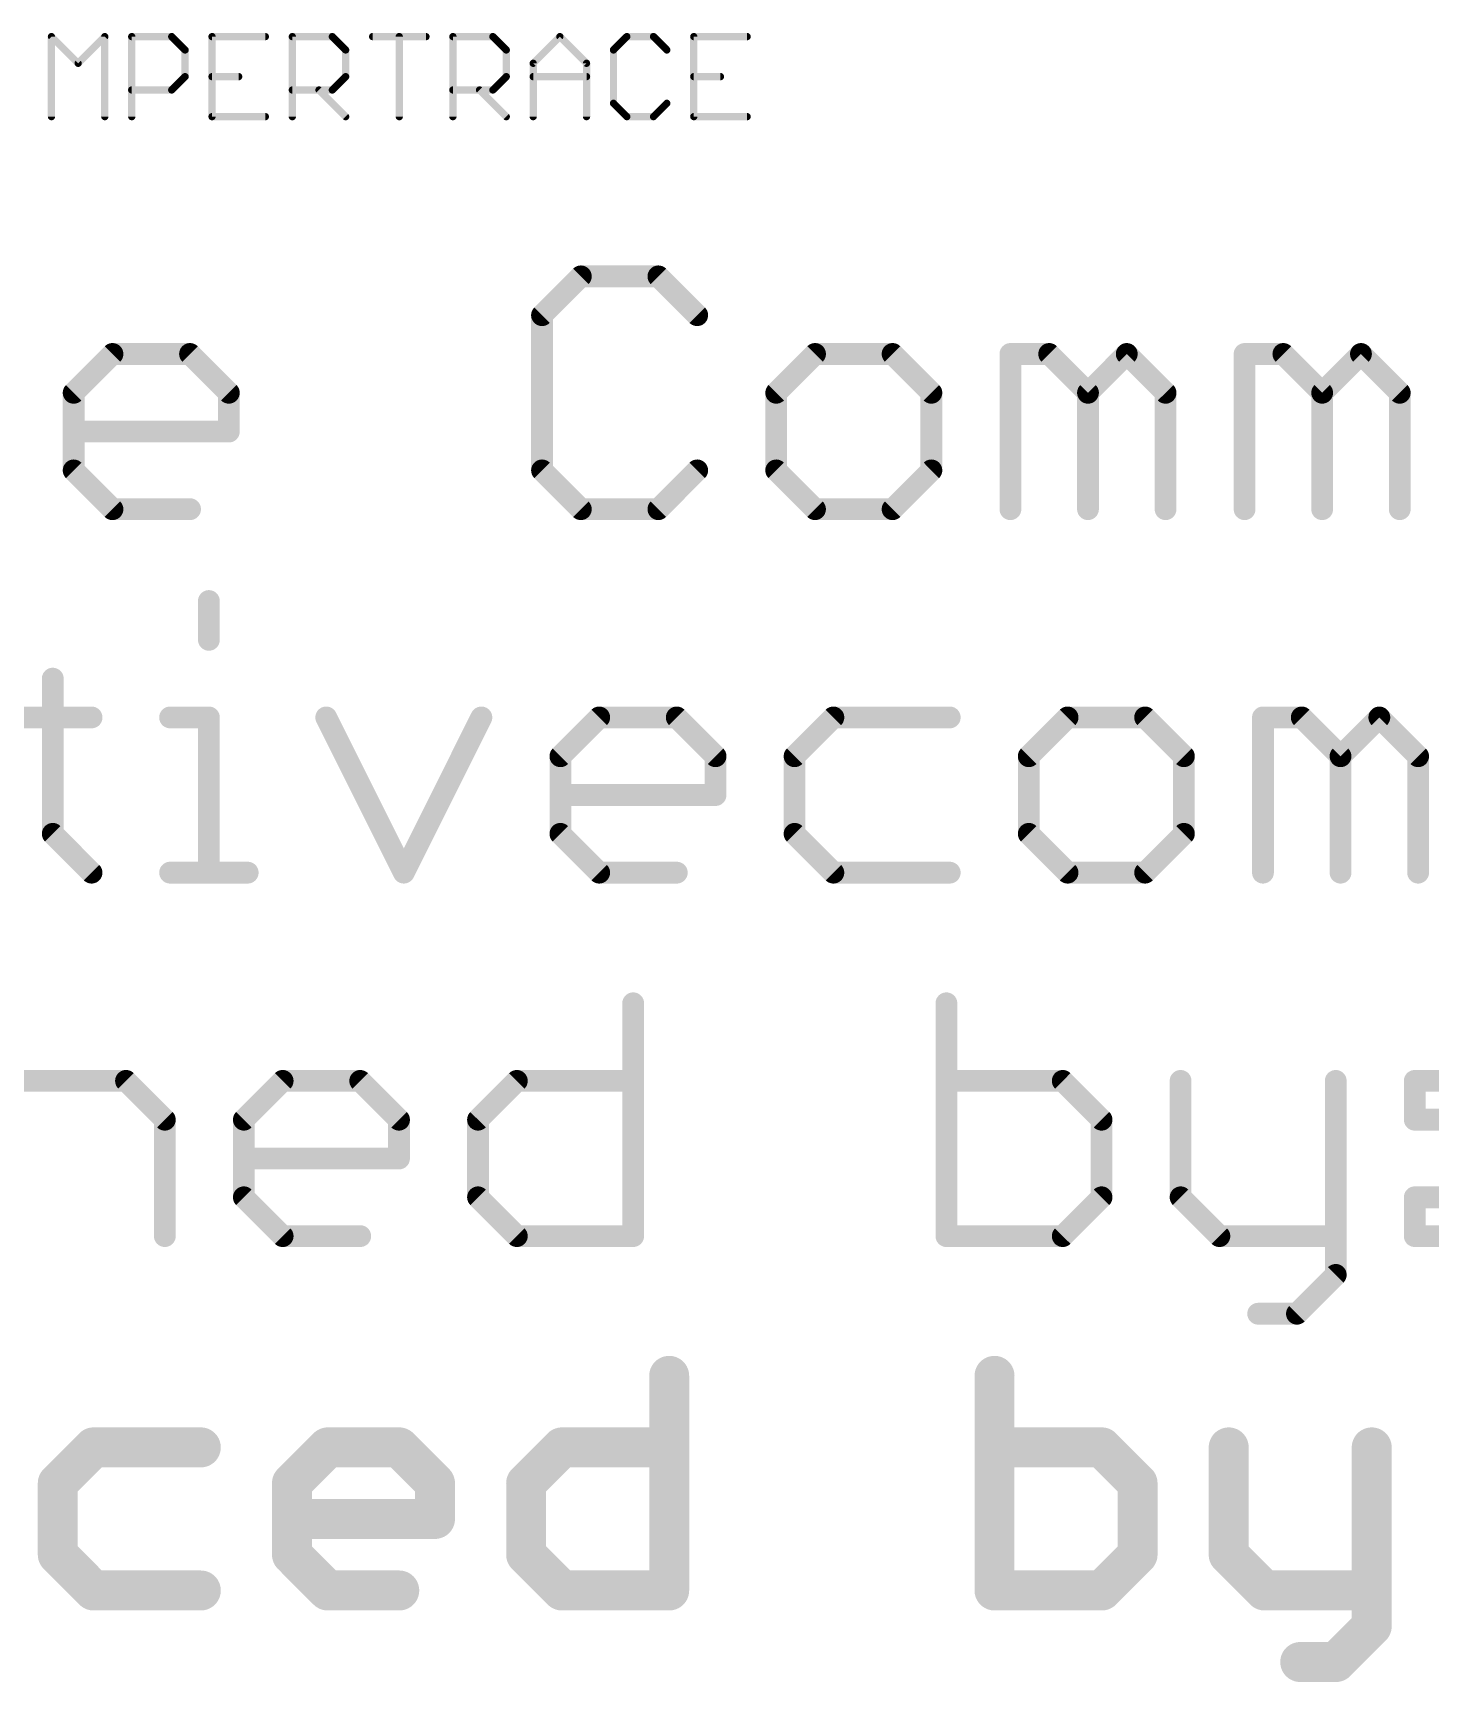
# Model space of a CAD drawing. Extents: x -25 to 82, y -12 to 21.
# Drawn here: x 14.23 to 24, y -11.93 to -0.41 of the extents above; entities that cross this region are included whole.
import ezdxf

# ---------------------------------------------------------------- set-up
doc = ezdxf.new("R2010")
doc.units = 0
doc.layers.add('27', color=253, linetype='CONTINUOUS')
doc.layers.add('51', color=53, linetype='CONTINUOUS')

msp = doc.modelspace()

# ---------------------------------------------------------------- linework, layer by layer
at = {"layer": '27', "const_width": 0.0508}
for points in [[(14.3584, -0.9906), (14.3584, -0.4313)], [(14.3584, -0.4313), (14.5448, -0.6178)], [(14.5448, -0.6178), (14.7312, -0.4313)], [(14.7312, -0.4313), (14.7312, -0.9906)], [(14.9197, -0.9906), (14.9197, -0.4313)], [(14.9197, -0.4313), (15.1993, -0.4313)], [(15.1993, -0.4313), (15.2925, -0.5245)], [(15.8538, -0.4313), (15.481, -0.4313)], [(15.481, -0.4313), (15.481, -0.9906)], [(16.0423, -0.9906), (16.0423, -0.4313)], [(16.0423, -0.4313), (16.3219, -0.4313)], [(16.3219, -0.4313), (16.4152, -0.5245)], [(16.6036, -0.4313), (16.9765, -0.4313)], [(16.79, -0.9906), (16.79, -0.4313)], [(17.1649, -0.9906), (17.1649, -0.4313)], [(17.1649, -0.4313), (17.4446, -0.4313)], [(17.4446, -0.4313), (17.5378, -0.5245)], [(17.7262, -0.6178), (17.9127, -0.4313)], [(17.9127, -0.4313), (18.0991, -0.6178)], [(18.3808, -0.4313), (18.2875, -0.5245)], [(18.5672, -0.4313), (18.3808, -0.4313)], [(18.6604, -0.5245), (18.5672, -0.4313)], [(19.2217, -0.4313), (18.8489, -0.4313)], [(18.8489, -0.4313), (18.8489, -0.9906)], [(15.2925, -0.5245), (15.2925, -0.711)], [(16.4152, -0.5245), (16.4152, -0.711)], [(17.5378, -0.5245), (17.5378, -0.711)], [(18.2875, -0.5245), (18.2875, -0.8974)], [(15.2925, -0.711), (15.1993, -0.8042)], [(15.481, -0.711), (15.6674, -0.711)], [(16.4152, -0.711), (16.3219, -0.8042)], [(17.5378, -0.711), (17.4446, -0.8042)], [(17.7262, -0.9906), (17.7262, -0.6178)], [(17.7262, -0.711), (18.0991, -0.711)], [(18.0991, -0.6178), (18.0991, -0.9906)], [(18.8489, -0.711), (19.0353, -0.711)], [(15.1993, -0.8042), (14.9197, -0.8042)], [(16.3219, -0.8042), (16.0423, -0.8042)], [(16.2287, -0.8042), (16.4152, -0.9906)], [(17.4446, -0.8042), (17.1649, -0.8042)], [(17.3513, -0.8042), (17.5378, -0.9906)], [(18.2875, -0.8974), (18.3808, -0.9906)], [(18.5672, -0.9906), (18.6604, -0.8974)], [(15.481, -0.9906), (15.8538, -0.9906)], [(18.3808, -0.9906), (18.5672, -0.9906)], [(18.8489, -0.9906), (19.2217, -0.9906)]]:
    msp.add_lwpolyline(points, dxfattribs=at)
at = {"layer": '27', "const_width": 0.0254}
for points in [[(14.3711, -0.4313, 1), (14.3457, -0.4313)], [(14.3674, -0.4223, 1), (14.3494, -0.4403)], [(14.7439, -0.4313, 1), (14.7185, -0.4313)], [(14.7402, -0.4403, 1), (14.7222, -0.4223)], [(14.9324, -0.4313, 1), (14.907, -0.4313)], [(14.9197, -0.4186, 1), (14.9197, -0.444)], [(15.2083, -0.4223, 1), (15.1903, -0.4403)], [(15.1993, -0.444, 1), (15.1993, -0.4186)], [(15.481, -0.4186, 1), (15.481, -0.444)], [(15.4937, -0.4313, 1), (15.4683, -0.4313)], [(15.8538, -0.444, 1), (15.8538, -0.4186)], [(16.055, -0.4313, 1), (16.0296, -0.4313)], [(16.0423, -0.4186, 1), (16.0423, -0.444)], [(16.3309, -0.4223, 1), (16.313, -0.4403)], [(16.3219, -0.444, 1), (16.3219, -0.4186)], [(16.6036, -0.4186, 1), (16.6036, -0.444)], [(16.8027, -0.4313, 1), (16.7773, -0.4313)], [(16.9765, -0.444, 1), (16.9765, -0.4186)], [(17.1776, -0.4313, 1), (17.1522, -0.4313)], [(17.1649, -0.4186, 1), (17.1649, -0.444)], [(17.4535, -0.4223, 1), (17.4356, -0.4403)], [(17.4446, -0.444, 1), (17.4446, -0.4186)], [(17.9216, -0.4223, 1), (17.9037, -0.4403)], [(17.9216, -0.4403, 1), (17.9037, -0.4223)], [(18.3808, -0.4186, 1), (18.3808, -0.444)], [(18.3897, -0.4403, 1), (18.3718, -0.4223)], [(18.5762, -0.4223, 1), (18.5582, -0.4403)], [(18.5672, -0.444, 1), (18.5672, -0.4186)], [(18.8489, -0.4186, 1), (18.8489, -0.444)], [(18.8616, -0.4313, 1), (18.8362, -0.4313)], [(19.2217, -0.444, 1), (19.2217, -0.4186)], [(15.3052, -0.5245, 1), (15.2798, -0.5245)], [(15.2836, -0.5335, 1), (15.3015, -0.5156)], [(16.4279, -0.5245, 1), (16.4025, -0.5245)], [(16.4062, -0.5335, 1), (16.4241, -0.5156)], [(17.5505, -0.5245, 1), (17.5251, -0.5245)], [(17.5288, -0.5335, 1), (17.5468, -0.5156)], [(18.3002, -0.5245, 1), (18.2748, -0.5245)], [(18.2786, -0.5156, 1), (18.2965, -0.5335)], [(18.6514, -0.5335, 1), (18.6694, -0.5156)], [(14.5358, -0.6088, 1), (14.5538, -0.6267)], [(14.5358, -0.6267, 1), (14.5538, -0.6088)], [(15.3015, -0.7199, 1), (15.2836, -0.702)], [(15.481, -0.6983, 1), (15.481, -0.7237)], [(15.6674, -0.7237, 1), (15.6674, -0.6983)], [(16.4241, -0.7199, 1), (16.4062, -0.702)], [(17.5468, -0.7199, 1), (17.5288, -0.702)], [(17.7389, -0.6178, 1), (17.7135, -0.6178)], [(17.7262, -0.6983, 1), (17.7262, -0.7237)], [(17.7173, -0.6088, 1), (17.7352, -0.6267)], [(18.1118, -0.6178, 1), (18.0864, -0.6178)], [(18.0901, -0.6267, 1), (18.1081, -0.6088)], [(18.0991, -0.7237, 1), (18.0991, -0.6983)], [(18.8489, -0.6983, 1), (18.8489, -0.7237)], [(19.0353, -0.7237, 1), (19.0353, -0.6983)], [(14.9197, -0.7915, 1), (14.9197, -0.8169)], [(15.1903, -0.7952, 1), (15.2083, -0.8132)], [(15.1993, -0.8169, 1), (15.1993, -0.7915)], [(15.2798, -0.711, 1), (15.3052, -0.711)], [(16.0423, -0.7915, 1), (16.0423, -0.8169)], [(16.2377, -0.7952, 1), (16.2197, -0.8132)], [(16.313, -0.7952, 1), (16.3309, -0.8132)], [(16.3219, -0.8169, 1), (16.3219, -0.7915)], [(16.4025, -0.711, 1), (16.4279, -0.711)], [(17.1649, -0.7915, 1), (17.1649, -0.8169)], [(17.3603, -0.7952, 1), (17.3424, -0.8132)], [(17.4356, -0.7952, 1), (17.4535, -0.8132)], [(17.4446, -0.8169, 1), (17.4446, -0.7915)], [(17.5251, -0.711, 1), (17.5505, -0.711)], [(18.2748, -0.8974, 1), (18.3002, -0.8974)], [(18.2965, -0.8884, 1), (18.2786, -0.9064)], [(18.6694, -0.9064, 1), (18.6514, -0.8884)], [(14.3457, -0.9906, 1), (14.3711, -0.9906)], [(14.7185, -0.9906, 1), (14.7439, -0.9906)], [(14.907, -0.9906, 1), (14.9324, -0.9906)], [(15.481, -0.9779, 1), (15.481, -1.0033)], [(15.4683, -0.9906, 1), (15.4937, -0.9906)], [(15.8538, -1.0033, 1), (15.8538, -0.9779)], [(16.0296, -0.9906, 1), (16.055, -0.9906)], [(16.4062, -0.9996, 1), (16.4241, -0.9816)], [(16.7773, -0.9906, 1), (16.8027, -0.9906)], [(17.1522, -0.9906, 1), (17.1776, -0.9906)], [(17.5288, -0.9996, 1), (17.5468, -0.9816)], [(17.7135, -0.9906, 1), (17.7389, -0.9906)], [(18.0864, -0.9906, 1), (18.1118, -0.9906)], [(18.3808, -0.9779, 1), (18.3808, -1.0033)], [(18.3718, -0.9996, 1), (18.3897, -0.9816)], [(18.5582, -0.9816, 1), (18.5762, -0.9996)], [(18.5672, -1.0033, 1), (18.5672, -0.9779)], [(18.8489, -0.9779, 1), (18.8489, -1.0033)], [(18.8362, -0.9906, 1), (18.8616, -0.9906)], [(19.2217, -1.0033, 1), (19.2217, -0.9779)]]:
    msp.add_lwpolyline(points, format="xyb", dxfattribs=at)
at = {"layer": '51'}
for points, const_width in [([(18.0591, -2.1068), (17.788, -2.378)], 0.1524), ([(18.6015, -2.1068), (18.0591, -2.1068)], 0.1524), ([(18.8726, -2.378), (18.6015, -2.1068)], 0.1524), ([(17.788, -2.378), (17.788, -3.4626)], 0.1524), ([(14.5137, -2.9203), (14.7848, -2.6491)], 0.1524), ([(14.7848, -2.6491), (15.3272, -2.6491)], 0.1524), ([(15.3272, -2.6491), (15.5983, -2.9203)], 0.1524), ([(19.6963, -2.6491), (19.4251, -2.9203)], 0.1524), ([(20.2386, -2.6491), (19.6963, -2.6491)], 0.1524), ([(20.5098, -2.9203), (20.2386, -2.6491)], 0.1524), ([(21.0623, -3.7338), (21.0623, -2.6491)], 0.1524), ([(21.0623, -2.6491), (21.3335, -2.6491)], 0.1524), ([(21.3335, -2.6491), (21.6046, -2.9203)], 0.1524), ([(21.6046, -2.9203), (21.8758, -2.6491)], 0.1524), ([(21.8758, -2.6491), (22.147, -2.9203)], 0.1524), ([(22.6995, -3.7338), (22.6995, -2.6491)], 0.1524), ([(22.6995, -2.6491), (22.9706, -2.6491)], 0.1524), ([(22.9706, -2.6491), (23.2418, -2.9203)], 0.1524), ([(23.2418, -2.9203), (23.5129, -2.6491)], 0.1524), ([(23.5129, -2.6491), (23.7841, -2.9203)], 0.1524), ([(14.5137, -3.4626), (14.5137, -2.9203)], 0.1524), ([(15.5983, -2.9203), (15.5983, -3.1915)], 0.1524), ([(19.4251, -2.9203), (19.4251, -3.4626)], 0.1524), ([(20.5098, -3.4626), (20.5098, -2.9203)], 0.1524), ([(21.6046, -2.9203), (21.6046, -3.7338)], 0.1524), ([(22.147, -2.9203), (22.147, -3.7338)], 0.1524), ([(23.2418, -2.9203), (23.2418, -3.7338)], 0.1524), ([(23.7841, -2.9203), (23.7841, -3.7338)], 0.1524), ([(15.5983, -3.1915), (14.5137, -3.1915)], 0.1524), ([(14.7848, -3.7338), (14.5137, -3.4626)], 0.1524), ([(17.788, -3.4626), (18.0591, -3.7338)], 0.1524), ([(18.6015, -3.7338), (18.8726, -3.4626)], 0.1524), ([(19.4251, -3.4626), (19.6963, -3.7338)], 0.1524), ([(20.2386, -3.7338), (20.5098, -3.4626)], 0.1524), ([(15.3272, -3.7338), (14.7848, -3.7338)], 0.1524), ([(18.0591, -3.7338), (18.6015, -3.7338)], 0.1524), ([(19.6963, -3.7338), (20.2386, -3.7338)], 0.1524), ([(15.459, -4.3756), (15.459, -4.6468)], 0.1524), ([(14.3675, -4.918), (14.3675, -6.0026)], 0.1524), ([(14.0964, -5.1891), (14.6387, -5.1891)], 0.1524), ([(15.1878, -5.1891), (15.459, -5.1891)], 0.1524), ([(15.459, -5.1891), (15.459, -6.2738)], 0.1524), ([(16.2792, -5.1891), (16.8216, -6.2738)], 0.1524), ([(16.8216, -6.2738), (17.3639, -5.1891)], 0.1524), ([(17.9164, -5.4603), (18.1876, -5.1891)], 0.1524), ([(18.1876, -5.1891), (18.7299, -5.1891)], 0.1524), ([(18.7299, -5.1891), (19.001, -5.4603)], 0.1524), ([(19.8247, -5.1891), (19.5535, -5.4603)], 0.1524), ([(20.6382, -5.1891), (19.8247, -5.1891)], 0.1524), ([(21.4619, -5.1891), (21.1907, -5.4603)], 0.1524), ([(22.0042, -5.1891), (21.4619, -5.1891)], 0.1524), ([(22.2754, -5.4603), (22.0042, -5.1891)], 0.1524), ([(22.8279, -6.2738), (22.8279, -5.1891)], 0.1524), ([(22.8279, -5.1891), (23.099, -5.1891)], 0.1524), ([(23.099, -5.1891), (23.3702, -5.4603)], 0.1524), ([(23.3702, -5.4603), (23.6414, -5.1891)], 0.1524), ([(23.6414, -5.1891), (23.9125, -5.4603)], 0.1524), ([(17.9164, -6.0026), (17.9164, -5.4603)], 0.1524), ([(19.001, -5.4603), (19.001, -5.7315)], 0.1524), ([(19.5535, -5.4603), (19.5535, -6.0026)], 0.1524), ([(21.1907, -5.4603), (21.1907, -6.0026)], 0.1524), ([(22.2754, -6.0026), (22.2754, -5.4603)], 0.1524), ([(23.3702, -5.4603), (23.3702, -6.2738)], 0.1524), ([(23.9125, -5.4603), (23.9125, -6.2738)], 0.1524), ([(19.001, -5.7315), (17.9164, -5.7315)], 0.1524), ([(14.3675, -6.0026), (14.6387, -6.2738)], 0.1524), ([(18.1876, -6.2738), (17.9164, -6.0026)], 0.1524), ([(19.5535, -6.0026), (19.8247, -6.2738)], 0.1524), ([(21.1907, -6.0026), (21.4619, -6.2738)], 0.1524), ([(22.0042, -6.2738), (22.2754, -6.0026)], 0.1524), ([(15.1878, -6.2738), (15.7301, -6.2738)], 0.1524), ([(18.7299, -6.2738), (18.1876, -6.2738)], 0.1524), ([(19.8247, -6.2738), (20.6382, -6.2738)], 0.1524), ([(21.4619, -6.2738), (22.0042, -6.2738)], 0.1524), ([(18.4252, -7.1868), (18.4252, -8.8138)], 0.1524), ([(20.6149, -7.1868), (20.6149, -8.8138)], 0.1524), ([(14.0663, -7.7291), (14.8798, -7.7291)], 0.1524), ([(14.8798, -7.7291), (15.1509, -8.0003)], 0.1524), ([(15.7034, -8.0003), (15.9746, -7.7291)], 0.1524), ([(15.9746, -7.7291), (16.5169, -7.7291)], 0.1524), ([(16.5169, -7.7291), (16.7881, -8.0003)], 0.1524), ([(17.3406, -8.0003), (17.6117, -7.7291)], 0.1524), ([(17.6117, -7.7291), (18.4252, -7.7291)], 0.1524), ([(21.4284, -7.7291), (20.6149, -7.7291)], 0.1524), ([(21.6995, -8.0003), (21.4284, -7.7291)], 0.1524), ([(22.252, -7.7291), (22.252, -8.5426)], 0.1524), ([(23.3367, -7.7291), (23.3367, -9.085)], 0.1524), ([(23.8892, -7.7291), (24.1604, -7.7291)], 0.1524), ([(23.8892, -8.0003), (23.8892, -7.7291)], 0.1524), ([(15.1509, -8.0003), (15.1509, -8.8138)], 0.1524), ([(15.7034, -8.5426), (15.7034, -8.0003)], 0.1524), ([(16.7881, -8.0003), (16.7881, -8.2715)], 0.1524), ([(17.3406, -8.5426), (17.3406, -8.0003)], 0.1524), ([(21.6995, -8.5426), (21.6995, -8.0003)], 0.1524), ([(24.1604, -8.0003), (23.8892, -8.0003)], 0.1524), ([(16.7881, -8.2715), (15.7034, -8.2715)], 0.1524), ([(15.9746, -8.8138), (15.7034, -8.5426)], 0.1524), ([(17.6117, -8.8138), (17.3406, -8.5426)], 0.1524), ([(21.4284, -8.8138), (21.6995, -8.5426)], 0.1524), ([(22.252, -8.5426), (22.5232, -8.8138)], 0.1524), ([(23.8892, -8.5426), (24.1604, -8.5426)], 0.1524), ([(23.8892, -8.8138), (23.8892, -8.5426)], 0.1524), ([(16.5169, -8.8138), (15.9746, -8.8138)], 0.1524), ([(18.4252, -8.8138), (17.6117, -8.8138)], 0.1524), ([(20.6149, -8.8138), (21.4284, -8.8138)], 0.1524), ([(22.5232, -8.8138), (23.3367, -8.8138)], 0.1524), ([(24.1604, -8.8138), (23.8892, -8.8138)], 0.1524), ([(23.3367, -9.085), (23.0655, -9.3561)], 0.1524), ([(23.0655, -9.3561), (22.7944, -9.3561)], 0.1524), ([(18.6769, -9.7904), (18.6769, -11.2903)], 0.2794), ([(20.9512, -9.7904), (20.9512, -11.2903)], 0.2794), ([(14.6526, -10.2904), (14.4026, -10.5404)], 0.2794), ([(15.4025, -10.2904), (14.6526, -10.2904)], 0.2794), ([(16.0398, -10.5404), (16.2898, -10.2904)], 0.2794), ([(16.2898, -10.2904), (16.7897, -10.2904)], 0.2794), ([(16.7897, -10.2904), (17.0397, -10.5404)], 0.2794), ([(17.6769, -10.5404), (17.9269, -10.2904)], 0.2794), ([(17.9269, -10.2904), (18.6769, -10.2904)], 0.2794), ([(21.7012, -10.2904), (20.9512, -10.2904)], 0.2794), ([(21.9512, -10.5404), (21.7012, -10.2904)], 0.2794), ([(22.5884, -10.2904), (22.5884, -11.0403)], 0.2794), ([(23.5883, -10.2904), (23.5883, -11.5403)], 0.2794), ([(14.4026, -10.5404), (14.4026, -11.0403)], 0.2794), ([(16.0398, -11.0403), (16.0398, -10.5404)], 0.2794), ([(17.0397, -10.5404), (17.0397, -10.7903)], 0.2794), ([(17.6769, -11.0403), (17.6769, -10.5404)], 0.2794), ([(21.9512, -11.0403), (21.9512, -10.5404)], 0.2794), ([(17.0397, -10.7903), (16.0398, -10.7903)], 0.2794), ([(14.4026, -11.0403), (14.6526, -11.2903)], 0.2794), ([(16.2898, -11.2903), (16.0398, -11.0403)], 0.2794), ([(17.9269, -11.2903), (17.6769, -11.0403)], 0.2794), ([(21.7012, -11.2903), (21.9512, -11.0403)], 0.2794), ([(22.5884, -11.0403), (22.8384, -11.2903)], 0.2794), ([(14.6526, -11.2903), (15.4025, -11.2903)], 0.2794), ([(16.7897, -11.2903), (16.2898, -11.2903)], 0.2794), ([(18.6769, -11.2903), (17.9269, -11.2903)], 0.2794), ([(20.9512, -11.2903), (21.7012, -11.2903)], 0.2794), ([(22.8384, -11.2903), (23.5883, -11.2903)], 0.2794), ([(23.5883, -11.5403), (23.3383, -11.7903)], 0.2794), ([(23.3383, -11.7903), (23.0884, -11.7903)], 0.2794)]:
    msp.add_lwpolyline(points, dxfattribs=dict(at, const_width=const_width))
for points, const_width in [([(18.0591, -2.0687, 1), (18.0591, -2.1449)], 0.0762), ([(18.0861, -2.1338, 1), (18.0322, -2.0799)], 0.0762), ([(18.6284, -2.0799, 1), (18.5745, -2.1338)], 0.0762), ([(18.6015, -2.1449, 1), (18.6015, -2.0687)], 0.0762), ([(17.8261, -2.378, 1), (17.7499, -2.378)], 0.0762), ([(17.761, -2.351, 1), (17.8149, -2.4049)], 0.0762), ([(18.8457, -2.4049, 1), (18.8996, -2.351)], 0.0762), ([(14.7848, -2.611, 1), (14.7848, -2.6872)], 0.0762), ([(14.8118, -2.6761, 1), (14.7579, -2.6222)], 0.0762), ([(15.3541, -2.6222, 1), (15.3002, -2.6761)], 0.0762), ([(15.3272, -2.6872, 1), (15.3272, -2.611)], 0.0762), ([(19.6963, -2.611, 1), (19.6963, -2.6872)], 0.0762), ([(19.7232, -2.6761, 1), (19.6694, -2.6222)], 0.0762), ([(20.2656, -2.6222, 1), (20.2117, -2.6761)], 0.0762), ([(20.2386, -2.6872, 1), (20.2386, -2.611)], 0.0762), ([(21.1004, -2.6491, 1), (21.0242, -2.6491)], 0.0762), ([(21.0623, -2.611, 1), (21.0623, -2.6872)], 0.0762), ([(21.3604, -2.6222, 1), (21.3065, -2.6761)], 0.0762), ([(21.3335, -2.6872, 1), (21.3335, -2.611)], 0.0762), ([(21.9027, -2.6222, 1), (21.8488, -2.6761)], 0.0762), ([(21.9027, -2.6761, 1), (21.8488, -2.6222)], 0.0762), ([(22.7376, -2.6491, 1), (22.6614, -2.6491)], 0.0762), ([(22.6995, -2.611, 1), (22.6995, -2.6872)], 0.0762), ([(22.9976, -2.6222, 1), (22.9437, -2.6761)], 0.0762), ([(22.9706, -2.6872, 1), (22.9706, -2.611)], 0.0762), ([(23.5399, -2.6222, 1), (23.486, -2.6761)], 0.0762), ([(23.5399, -2.6761, 1), (23.486, -2.6222)], 0.0762), ([(14.5518, -2.9203, 1), (14.4756, -2.9203)], 0.0762), ([(14.4867, -2.8934, 1), (14.5406, -2.9472)], 0.0762), ([(15.6364, -2.9203, 1), (15.5602, -2.9203)], 0.0762), ([(15.5714, -2.9472, 1), (15.6253, -2.8934)], 0.0762), ([(19.4632, -2.9203, 1), (19.387, -2.9203)], 0.0762), ([(19.3982, -2.8934, 1), (19.4521, -2.9472)], 0.0762), ([(20.5479, -2.9203, 1), (20.4717, -2.9203)], 0.0762), ([(20.4829, -2.9472, 1), (20.5367, -2.8934)], 0.0762), ([(21.6427, -2.9203, 1), (21.5665, -2.9203)], 0.0762), ([(21.5777, -2.8934, 1), (21.6316, -2.9472)], 0.0762), ([(21.5777, -2.9472, 1), (21.6316, -2.8934)], 0.0762), ([(22.1851, -2.9203, 1), (22.1089, -2.9203)], 0.0762), ([(22.12, -2.9472, 1), (22.1739, -2.8934)], 0.0762), ([(23.2799, -2.9203, 1), (23.2037, -2.9203)], 0.0762), ([(23.2148, -2.8934, 1), (23.2687, -2.9472)], 0.0762), ([(23.2148, -2.9472, 1), (23.2687, -2.8934)], 0.0762), ([(23.8222, -2.9203, 1), (23.746, -2.9203)], 0.0762), ([(23.7572, -2.9472, 1), (23.8111, -2.8934)], 0.0762), ([(14.5137, -3.1534, 1), (14.5137, -3.2296)], 0.0762), ([(15.5602, -3.1915, 1), (15.6364, -3.1915)], 0.0762), ([(15.5983, -3.2296, 1), (15.5983, -3.1534)], 0.0762), ([(14.5406, -3.4357, 1), (14.4867, -3.4896)], 0.0762), ([(14.4756, -3.4626, 1), (14.5518, -3.4626)], 0.0762), ([(17.8149, -3.4357, 1), (17.761, -3.4896)], 0.0762), ([(17.7499, -3.4626, 1), (17.8261, -3.4626)], 0.0762), ([(18.8996, -3.4896, 1), (18.8457, -3.4357)], 0.0762), ([(19.4521, -3.4357, 1), (19.3982, -3.4896)], 0.0762), ([(19.387, -3.4626, 1), (19.4632, -3.4626)], 0.0762), ([(20.4717, -3.4626, 1), (20.5479, -3.4626)], 0.0762), ([(20.5367, -3.4896, 1), (20.4829, -3.4357)], 0.0762), ([(14.7848, -3.6957, 1), (14.7848, -3.7719)], 0.0762), ([(14.7579, -3.7607, 1), (14.8118, -3.7069)], 0.0762), ([(15.3272, -3.7719, 1), (15.3272, -3.6957)], 0.0762), ([(18.0591, -3.6957, 1), (18.0591, -3.7719)], 0.0762), ([(18.0322, -3.7607, 1), (18.0861, -3.7069)], 0.0762), ([(18.5745, -3.7069, 1), (18.6284, -3.7607)], 0.0762), ([(18.6015, -3.7719, 1), (18.6015, -3.6957)], 0.0762), ([(19.6963, -3.6957, 1), (19.6963, -3.7719)], 0.0762), ([(19.6694, -3.7607, 1), (19.7232, -3.7069)], 0.0762), ([(20.2117, -3.7069, 1), (20.2656, -3.7607)], 0.0762), ([(20.2386, -3.7719, 1), (20.2386, -3.6957)], 0.0762), ([(21.0242, -3.7338, 1), (21.1004, -3.7338)], 0.0762), ([(21.5665, -3.7338, 1), (21.6427, -3.7338)], 0.0762), ([(22.1089, -3.7338, 1), (22.1851, -3.7338)], 0.0762), ([(22.6614, -3.7338, 1), (22.7376, -3.7338)], 0.0762), ([(23.2037, -3.7338, 1), (23.2799, -3.7338)], 0.0762), ([(23.746, -3.7338, 1), (23.8222, -3.7338)], 0.0762), ([(15.4971, -4.3756, 1), (15.4209, -4.3756)], 0.0762), ([(15.4209, -4.6468, 1), (15.4971, -4.6468)], 0.0762), ([(14.4056, -4.918, 1), (14.3294, -4.918)], 0.0762), ([(14.6387, -5.2272, 1), (14.6387, -5.151)], 0.0762), ([(15.1878, -5.151, 1), (15.1878, -5.2272)], 0.0762), ([(15.4971, -5.1891, 1), (15.4209, -5.1891)], 0.0762), ([(15.459, -5.2272, 1), (15.459, -5.151)], 0.0762), ([(16.3133, -5.1721, 1), (16.2452, -5.2062)], 0.0762), ([(17.398, -5.2062, 1), (17.3298, -5.1721)], 0.0762), ([(18.1876, -5.151, 1), (18.1876, -5.2272)], 0.0762), ([(18.2145, -5.2161, 1), (18.1606, -5.1622)], 0.0762), ([(18.7568, -5.1622, 1), (18.7029, -5.2161)], 0.0762), ([(18.7299, -5.2272, 1), (18.7299, -5.151)], 0.0762), ([(19.8247, -5.151, 1), (19.8247, -5.2272)], 0.0762), ([(19.8516, -5.2161, 1), (19.7978, -5.1622)], 0.0762), ([(20.6382, -5.2272, 1), (20.6382, -5.151)], 0.0762), ([(21.4619, -5.151, 1), (21.4619, -5.2272)], 0.0762), ([(21.4888, -5.2161, 1), (21.4349, -5.1622)], 0.0762), ([(22.0311, -5.1622, 1), (21.9773, -5.2161)], 0.0762), ([(22.0042, -5.2272, 1), (22.0042, -5.151)], 0.0762), ([(22.866, -5.1891, 1), (22.7898, -5.1891)], 0.0762), ([(22.8279, -5.151, 1), (22.8279, -5.2272)], 0.0762), ([(23.126, -5.1622, 1), (23.0721, -5.2161)], 0.0762), ([(23.099, -5.2272, 1), (23.099, -5.151)], 0.0762), ([(23.6683, -5.1622, 1), (23.6144, -5.2161)], 0.0762), ([(23.6683, -5.2161, 1), (23.6144, -5.1622)], 0.0762), ([(17.9545, -5.4603, 1), (17.8783, -5.4603)], 0.0762), ([(17.8894, -5.4334, 1), (17.9433, -5.4872)], 0.0762), ([(19.0391, -5.4603, 1), (18.9629, -5.4603)], 0.0762), ([(18.9741, -5.4872, 1), (19.028, -5.4334)], 0.0762), ([(19.5916, -5.4603, 1), (19.5154, -5.4603)], 0.0762), ([(19.5266, -5.4334, 1), (19.5805, -5.4872)], 0.0762), ([(21.2288, -5.4603, 1), (21.1526, -5.4603)], 0.0762), ([(21.1638, -5.4334, 1), (21.2176, -5.4872)], 0.0762), ([(22.3135, -5.4603, 1), (22.2373, -5.4603)], 0.0762), ([(22.2484, -5.4872, 1), (22.3023, -5.4334)], 0.0762), ([(23.4083, -5.4603, 1), (23.3321, -5.4603)], 0.0762), ([(23.3432, -5.4334, 1), (23.3971, -5.4872)], 0.0762), ([(23.3432, -5.4872, 1), (23.3971, -5.4334)], 0.0762), ([(23.9506, -5.4603, 1), (23.8744, -5.4603)], 0.0762), ([(23.8856, -5.4872, 1), (23.9395, -5.4334)], 0.0762), ([(17.9164, -5.6934, 1), (17.9164, -5.7696)], 0.0762), ([(18.9629, -5.7315, 1), (19.0391, -5.7315)], 0.0762), ([(19.001, -5.7696, 1), (19.001, -5.6934)], 0.0762), ([(14.3945, -5.9757, 1), (14.3406, -6.0296)], 0.0762), ([(14.3294, -6.0026, 1), (14.4056, -6.0026)], 0.0762), ([(17.9433, -5.9757, 1), (17.8894, -6.0296)], 0.0762), ([(17.8783, -6.0026, 1), (17.9545, -6.0026)], 0.0762), ([(19.5805, -5.9757, 1), (19.5266, -6.0296)], 0.0762), ([(19.5154, -6.0026, 1), (19.5916, -6.0026)], 0.0762), ([(21.2176, -5.9757, 1), (21.1638, -6.0296)], 0.0762), ([(21.1526, -6.0026, 1), (21.2288, -6.0026)], 0.0762), ([(22.2373, -6.0026, 1), (22.3135, -6.0026)], 0.0762), ([(22.3023, -6.0296, 1), (22.2484, -5.9757)], 0.0762), ([(14.6117, -6.3007, 1), (14.6656, -6.2469)], 0.0762), ([(15.1878, -6.2357, 1), (15.1878, -6.3119)], 0.0762), ([(15.7301, -6.3119, 1), (15.7301, -6.2357)], 0.0762), ([(16.7875, -6.2568, 1), (16.8556, -6.2908)], 0.0762), ([(16.7875, -6.2908, 1), (16.8556, -6.2568)], 0.0762), ([(18.1876, -6.2357, 1), (18.1876, -6.3119)], 0.0762), ([(18.1606, -6.3007, 1), (18.2145, -6.2469)], 0.0762), ([(18.7299, -6.3119, 1), (18.7299, -6.2357)], 0.0762), ([(19.8247, -6.2357, 1), (19.8247, -6.3119)], 0.0762), ([(19.7978, -6.3007, 1), (19.8516, -6.2469)], 0.0762), ([(20.6382, -6.3119, 1), (20.6382, -6.2357)], 0.0762), ([(21.4619, -6.2357, 1), (21.4619, -6.3119)], 0.0762), ([(21.4349, -6.3007, 1), (21.4888, -6.2469)], 0.0762), ([(21.9773, -6.2469, 1), (22.0311, -6.3007)], 0.0762), ([(22.0042, -6.3119, 1), (22.0042, -6.2357)], 0.0762), ([(15.4209, -6.2738, 1), (15.4971, -6.2738)], 0.0762), ([(22.7898, -6.2738, 1), (22.866, -6.2738)], 0.0762), ([(23.3321, -6.2738, 1), (23.4083, -6.2738)], 0.0762), ([(23.8744, -6.2738, 1), (23.9506, -6.2738)], 0.0762), ([(18.4633, -7.1868, 1), (18.3871, -7.1868)], 0.0762), ([(20.653, -7.1868, 1), (20.5768, -7.1868)], 0.0762), ([(14.9067, -7.7022, 1), (14.8528, -7.7561)], 0.0762), ([(14.8798, -7.7672, 1), (14.8798, -7.691)], 0.0762), ([(15.9746, -7.691, 1), (15.9746, -7.7672)], 0.0762), ([(16.0015, -7.7561, 1), (15.9476, -7.7022)], 0.0762), ([(16.5439, -7.7022, 1), (16.49, -7.7561)], 0.0762), ([(16.5169, -7.7672, 1), (16.5169, -7.691)], 0.0762), ([(17.6117, -7.691, 1), (17.6117, -7.7672)], 0.0762), ([(17.6387, -7.7561, 1), (17.5848, -7.7022)], 0.0762), ([(18.4252, -7.7672, 1), (18.4252, -7.691)], 0.0762), ([(20.6149, -7.691, 1), (20.6149, -7.7672)], 0.0762), ([(21.4553, -7.7022, 1), (21.4014, -7.7561)], 0.0762), ([(21.4284, -7.7672, 1), (21.4284, -7.691)], 0.0762), ([(22.2901, -7.7291, 1), (22.2139, -7.7291)], 0.0762), ([(23.3748, -7.7291, 1), (23.2986, -7.7291)], 0.0762), ([(23.8892, -7.691, 1), (23.8892, -7.7672)], 0.0762), ([(23.9273, -7.7291, 1), (23.8511, -7.7291)], 0.0762), ([(15.189, -8.0003, 1), (15.1128, -8.0003)], 0.0762), ([(15.124, -8.0272, 1), (15.1779, -7.9734)], 0.0762), ([(15.7415, -8.0003, 1), (15.6653, -8.0003)], 0.0762), ([(15.6765, -7.9734, 1), (15.7304, -8.0272)], 0.0762), ([(16.8262, -8.0003, 1), (16.75, -8.0003)], 0.0762), ([(16.7611, -8.0272, 1), (16.815, -7.9734)], 0.0762), ([(17.3787, -8.0003, 1), (17.3025, -8.0003)], 0.0762), ([(17.3136, -7.9734, 1), (17.3675, -8.0272)], 0.0762), ([(21.7376, -8.0003, 1), (21.6614, -8.0003)], 0.0762), ([(21.6726, -8.0272, 1), (21.7265, -7.9734)], 0.0762), ([(23.8892, -7.9622, 1), (23.8892, -8.0384)], 0.0762), ([(23.8511, -8.0003, 1), (23.9273, -8.0003)], 0.0762), ([(15.7034, -8.2334, 1), (15.7034, -8.3096)], 0.0762), ([(16.75, -8.2715, 1), (16.8262, -8.2715)], 0.0762), ([(16.7881, -8.3096, 1), (16.7881, -8.2334)], 0.0762), ([(15.7304, -8.5157, 1), (15.6765, -8.5696)], 0.0762), ([(15.6653, -8.5426, 1), (15.7415, -8.5426)], 0.0762), ([(17.3675, -8.5157, 1), (17.3136, -8.5696)], 0.0762), ([(17.3025, -8.5426, 1), (17.3787, -8.5426)], 0.0762), ([(21.6614, -8.5426, 1), (21.7376, -8.5426)], 0.0762), ([(21.7265, -8.5696, 1), (21.6726, -8.5157)], 0.0762), ([(22.279, -8.5157, 1), (22.2251, -8.5696)], 0.0762), ([(22.2139, -8.5426, 1), (22.2901, -8.5426)], 0.0762), ([(23.8892, -8.5045, 1), (23.8892, -8.5807)], 0.0762), ([(23.9273, -8.5426, 1), (23.8511, -8.5426)], 0.0762), ([(15.9746, -8.7757, 1), (15.9746, -8.8519)], 0.0762), ([(15.9476, -8.8407, 1), (16.0015, -8.7869)], 0.0762), ([(16.5169, -8.8519, 1), (16.5169, -8.7757)], 0.0762), ([(17.6117, -8.7757, 1), (17.6117, -8.8519)], 0.0762), ([(17.5848, -8.8407, 1), (17.6387, -8.7869)], 0.0762), ([(18.4252, -8.8519, 1), (18.4252, -8.7757)], 0.0762), ([(20.6149, -8.7757, 1), (20.6149, -8.8519)], 0.0762), ([(21.4014, -8.7869, 1), (21.4553, -8.8407)], 0.0762), ([(21.4284, -8.8519, 1), (21.4284, -8.7757)], 0.0762), ([(22.5232, -8.7757, 1), (22.5232, -8.8519)], 0.0762), ([(22.4963, -8.8407, 1), (22.5501, -8.7869)], 0.0762), ([(23.3367, -8.8519, 1), (23.3367, -8.7757)], 0.0762), ([(23.8892, -8.7757, 1), (23.8892, -8.8519)], 0.0762), ([(15.1128, -8.8138, 1), (15.189, -8.8138)], 0.0762), ([(18.3871, -8.8138, 1), (18.4633, -8.8138)], 0.0762), ([(20.5768, -8.8138, 1), (20.653, -8.8138)], 0.0762), ([(23.8511, -8.8138, 1), (23.9273, -8.8138)], 0.0762), ([(23.2986, -9.085, 1), (23.3748, -9.085)], 0.0762), ([(23.3636, -9.1119, 1), (23.3098, -9.058)], 0.0762), ([(22.7944, -9.318, 1), (22.7944, -9.3942)], 0.0762), ([(23.0386, -9.3292, 1), (23.0925, -9.3831)], 0.0762), ([(23.0655, -9.3942, 1), (23.0655, -9.318)], 0.0762), ([(18.7467, -9.7904, 1), (18.607, -9.7904)], 0.1397), ([(21.0211, -9.7904, 1), (20.8814, -9.7904)], 0.1397), ([(14.6526, -10.2205, 1), (14.6526, -10.3602)], 0.1397), ([(14.702, -10.3398, 1), (14.6032, -10.241)], 0.1397), ([(15.4025, -10.3602, 1), (15.4025, -10.2205)], 0.1397), ([(16.2898, -10.2205, 1), (16.2898, -10.3602)], 0.1397), ([(16.3391, -10.3398, 1), (16.2404, -10.241)], 0.1397), ([(16.8391, -10.241, 1), (16.7403, -10.3398)], 0.1397), ([(16.7897, -10.3602, 1), (16.7897, -10.2205)], 0.1397), ([(17.9269, -10.2205, 1), (17.9269, -10.3602)], 0.1397), ([(17.9763, -10.3398, 1), (17.8775, -10.241)], 0.1397), ([(18.6769, -10.3602, 1), (18.6769, -10.2205)], 0.1397), ([(20.9512, -10.2205, 1), (20.9512, -10.3602)], 0.1397), ([(21.7506, -10.241, 1), (21.6518, -10.3398)], 0.1397), ([(21.7012, -10.3602, 1), (21.7012, -10.2205)], 0.1397), ([(22.6583, -10.2904, 1), (22.5186, -10.2904)], 0.1397), ([(23.6582, -10.2904, 1), (23.5185, -10.2904)], 0.1397), ([(14.3532, -10.491, 1), (14.452, -10.5898)], 0.1397), ([(14.4725, -10.5404, 1), (14.3328, -10.5404)], 0.1397), ([(16.1096, -10.5404, 1), (15.9699, -10.5404)], 0.1397), ([(15.9904, -10.491, 1), (16.0892, -10.5898)], 0.1397), ([(17.1095, -10.5404, 1), (16.9698, -10.5404)], 0.1397), ([(16.9903, -10.5898, 1), (17.0891, -10.491)], 0.1397), ([(17.7468, -10.5404, 1), (17.6071, -10.5404)], 0.1397), ([(17.6275, -10.491, 1), (17.7263, -10.5898)], 0.1397), ([(22.021, -10.5404, 1), (21.8813, -10.5404)], 0.1397), ([(21.9018, -10.5898, 1), (22.0006, -10.491)], 0.1397), ([(16.0398, -10.7205, 1), (16.0398, -10.8602)], 0.1397), ([(17.0397, -10.8602, 1), (17.0397, -10.7205)], 0.1397), ([(16.9698, -10.7903, 1), (17.1095, -10.7903)], 0.1397), ([(14.452, -10.9909, 1), (14.3532, -11.0897)], 0.1397), ([(16.0892, -10.9909, 1), (15.9904, -11.0897)], 0.1397), ([(17.7263, -10.9909, 1), (17.6275, -11.0897)], 0.1397), ([(22.0006, -11.0897, 1), (21.9018, -10.9909)], 0.1397), ([(22.6378, -10.9909, 1), (22.539, -11.0897)], 0.1397), ([(14.3328, -11.0403, 1), (14.4725, -11.0403)], 0.1397), ([(15.9699, -11.0403, 1), (16.1096, -11.0403)], 0.1397), ([(17.6071, -11.0403, 1), (17.7468, -11.0403)], 0.1397), ([(21.8813, -11.0403, 1), (22.021, -11.0403)], 0.1397), ([(22.5186, -11.0403, 1), (22.6583, -11.0403)], 0.1397), ([(14.6526, -11.2204, 1), (14.6526, -11.3602)], 0.1397), ([(14.6032, -11.3397, 1), (14.702, -11.2409)], 0.1397), ([(15.4025, -11.3602, 1), (15.4025, -11.2204)], 0.1397), ([(16.2898, -11.2204, 1), (16.2898, -11.3602)], 0.1397), ([(16.2404, -11.3397, 1), (16.3391, -11.2409)], 0.1397), ([(16.7897, -11.3602, 1), (16.7897, -11.2204)], 0.1397), ([(17.9269, -11.2204, 1), (17.9269, -11.3602)], 0.1397), ([(17.8775, -11.3397, 1), (17.9763, -11.2409)], 0.1397), ([(18.6769, -11.3602, 1), (18.6769, -11.2204)], 0.1397), ([(20.9512, -11.2204, 1), (20.9512, -11.3602)], 0.1397), ([(21.6518, -11.2409, 1), (21.7506, -11.3397)], 0.1397), ([(21.7012, -11.3602, 1), (21.7012, -11.2204)], 0.1397), ([(22.8384, -11.2204, 1), (22.8384, -11.3602)], 0.1397), ([(22.789, -11.3397, 1), (22.8878, -11.2409)], 0.1397), ([(23.5883, -11.3602, 1), (23.5883, -11.2204)], 0.1397), ([(18.607, -11.2903, 1), (18.7467, -11.2903)], 0.1397), ([(20.8814, -11.2903, 1), (21.0211, -11.2903)], 0.1397), ([(23.6377, -11.5897, 1), (23.5389, -11.4909)], 0.1397), ([(23.5185, -11.5403, 1), (23.6582, -11.5403)], 0.1397), ([(23.0884, -11.7204, 1), (23.0884, -11.8601)], 0.1397), ([(23.289, -11.7409, 1), (23.3877, -11.8397)], 0.1397), ([(23.3383, -11.8601, 1), (23.3383, -11.7204)], 0.1397)]:
    msp.add_lwpolyline(points, format="xyb", dxfattribs=dict(at, const_width=const_width))

doc.saveas('drawing.dxf')
